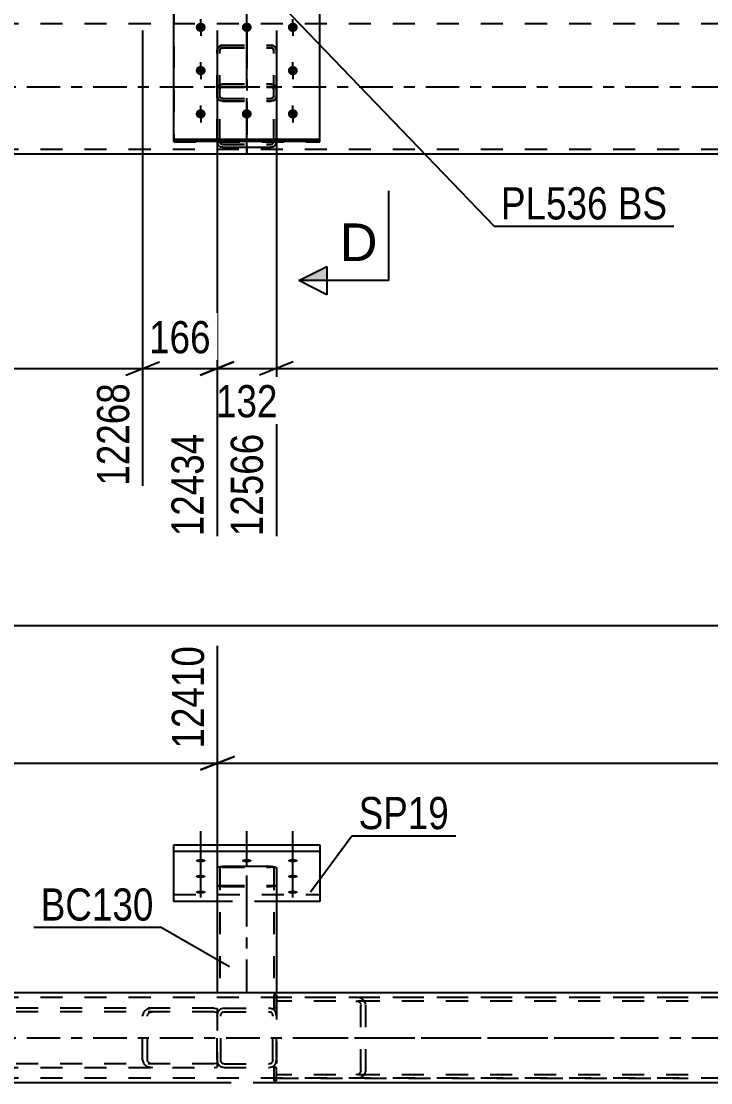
# Model space of a CAD drawing. Header units: millimetres. Extents: x -89 to 752, y -432 to 162.
# Drawn here: x 438.9 to 500.3, y -216.3 to -121.8 of the extents above; entities that cross this region are included whole.
import ezdxf

# ---------------------------------------------------------------- set-up
doc = ezdxf.new("R2010")
doc.units = ezdxf.units.MM
doc.linetypes.add('DXK_LINE_DOT2', pattern=[3.9198, 1.9599, -1.9599])
doc.linetypes.add('DXK_LINE_DOT3', pattern=[5.918699999999999, 2.979, -0.9799, 0.9799, -0.9799])
doc.styles.add('Arial', font='ARIAL.TTF', dxfattribs={"height": 0.2})
doc.styles.add('Arial Narrow', font='ARIALN.TTF', dxfattribs={"height": 0.2})

# ---------------------------------------------------------------- blocks, each defined once
blk = doc.blocks.new('Bolt-761544115-1661 - 1657')
at = {"linetype": 'Continuous'}
for points in [[(454.8993070524122, -122.7257847586119), (454.8078259084524, -122.7167495611192), (454.7203429294589, -122.6900388501273), (454.6406815414035, -122.6468200118788), (454.5723233292022, -122.5889819169922), (454.5182558747471, -122.5190523677518), (454.4808421852424, -122.4400876210188), (454.4617174184502, -122.3555388151402), (454.4617174184502, -122.2691011386433), (454.4808421852424, -122.1845523327647), (454.5182558747471, -122.1055875860317), (454.5723233292022, -122.0356580367913), (454.6406815414035, -121.9778199419046), (454.7203429294589, -121.9346011036561), (454.8078259084524, -121.9078903926643), (454.8993070524122, -121.8988551951716), (454.990788196372, -121.9078903926643), (455.0782711753656, -121.9346011036561), (455.1579325634209, -121.9778199419046), (455.2262907756223, -122.0356580367913), (455.2803582300774, -122.1055875860317), (455.3177719195821, -122.1845523327647), (455.3368966863742, -122.2691011386433), (455.3368966863742, -122.3555388151402), (455.3177719195821, -122.4400876210188), (455.2803582300774, -122.5190523677518), (455.2262907756223, -122.5889819169922), (455.1579325634209, -122.6468200118788), (455.0782711753656, -122.6900388501273), (454.990788196372, -122.7167495611192)], [(458.9993070524122, -122.7257847586119), (458.9078259084524, -122.7167495611192), (458.8203429294588, -122.6900388501273), (458.7406815414035, -122.6468200118788), (458.6723233292021, -122.5889819169922), (458.618255874747, -122.5190523677518), (458.5808421852423, -122.4400876210188), (458.5617174184501, -122.3555388151402), (458.5617174184501, -122.2691011386433), (458.5808421852423, -122.1845523327647), (458.618255874747, -122.1055875860317), (458.6723233292021, -122.0356580367913), (458.7406815414035, -121.9778199419046), (458.8203429294588, -121.9346011036561), (458.9078259084524, -121.9078903926643), (458.9993070524122, -121.8988551951716), (459.090788196372, -121.9078903926643), (459.1782711753655, -121.9346011036561), (459.2579325634209, -121.9778199419046), (459.3262907756222, -122.0356580367913), (459.3803582300773, -122.1055875860317), (459.417771919582, -122.1845523327647), (459.4368966863742, -122.2691011386433), (459.4368966863742, -122.3555388151402), (459.417771919582, -122.4400876210188), (459.3803582300773, -122.5190523677518), (459.3262907756222, -122.5889819169922), (459.2579325634209, -122.6468200118788), (459.1782711753655, -122.6900388501273), (459.090788196372, -122.7167495611192)], [(463.0993070524122, -122.7257847586119), (463.0078259084524, -122.7167495611192), (462.9203429294589, -122.6900388501273), (462.8406815414035, -122.6468200118788), (462.7723233292022, -122.5889819169922), (462.7182558747471, -122.5190523677518), (462.6808421852423, -122.4400876210188), (462.6617174184502, -122.3555388151402), (462.6617174184502, -122.2691011386433), (462.6808421852423, -122.1845523327647), (462.7182558747471, -122.1055875860317), (462.7723233292022, -122.0356580367913), (462.8406815414035, -121.9778199419046), (462.9203429294589, -121.9346011036561), (463.0078259084524, -121.9078903926643), (463.0993070524122, -121.8988551951716), (463.190788196372, -121.9078903926643), (463.2782711753655, -121.9346011036561), (463.3579325634209, -121.9778199419046), (463.4262907756222, -122.0356580367913), (463.4803582300773, -122.1055875860317), (463.5177719195821, -122.1845523327647), (463.5368966863742, -122.2691011386433), (463.5368966863742, -122.3555388151402), (463.5177719195821, -122.4400876210188), (463.4803582300773, -122.5190523677518), (463.4262907756222, -122.5889819169922), (463.3579325634209, -122.6468200118788), (463.2782711753655, -122.6900388501273), (463.190788196372, -122.7167495611192)], [(454.8993070524122, -126.5785247700891), (454.8078259084524, -126.5694895725965), (454.7203429294589, -126.5427788616046), (454.6406815414035, -126.4995600233561), (454.5723233292022, -126.4417219284694), (454.5182558747471, -126.3717923792291), (454.4808421852424, -126.2928276324961), (454.4617174184502, -126.2082788266175), (454.4617174184502, -126.1218411501205), (454.4808421852424, -126.037292344242), (454.5182558747471, -125.958327597509), (454.5723233292022, -125.8883980482686), (454.6406815414035, -125.8305599533819), (454.7203429294589, -125.7873411151334), (454.8078259084524, -125.7606304041416), (454.8993070524122, -125.7515952066489), (454.990788196372, -125.7606304041416), (455.0782711753656, -125.7873411151334), (455.1579325634209, -125.8305599533819), (455.2262907756223, -125.8883980482686), (455.2803582300774, -125.958327597509), (455.3177719195821, -126.037292344242), (455.3368966863742, -126.1218411501205), (455.3368966863742, -126.2082788266175), (455.3177719195821, -126.2928276324961), (455.2803582300774, -126.3717923792291), (455.2262907756223, -126.4417219284694), (455.1579325634209, -126.4995600233561), (455.0782711753656, -126.5427788616046), (454.990788196372, -126.5694895725965)], [(463.0993070524122, -126.5785247700891), (463.0078259084524, -126.5694895725965), (462.9203429294589, -126.5427788616046), (462.8406815414035, -126.4995600233561), (462.7723233292022, -126.4417219284694), (462.7182558747471, -126.3717923792291), (462.6808421852423, -126.2928276324961), (462.6617174184502, -126.2082788266175), (462.6617174184502, -126.1218411501205), (462.6808421852423, -126.037292344242), (462.7182558747471, -125.958327597509), (462.7723233292022, -125.8883980482686), (462.8406815414035, -125.8305599533819), (462.9203429294589, -125.7873411151334), (463.0078259084524, -125.7606304041416), (463.0993070524122, -125.7515952066489), (463.190788196372, -125.7606304041416), (463.2782711753655, -125.7873411151334), (463.3579325634209, -125.8305599533819), (463.4262907756222, -125.8883980482686), (463.4803582300773, -125.958327597509), (463.5177719195821, -126.037292344242), (463.5368966863742, -126.1218411501205), (463.5368966863742, -126.2082788266175), (463.5177719195821, -126.2928276324961), (463.4803582300773, -126.3717923792291), (463.4262907756222, -126.4417219284694), (463.3579325634209, -126.4995600233561), (463.2782711753655, -126.5427788616046), (463.190788196372, -126.5694895725965)], [(454.8993070524122, -130.4312647815666), (454.8078259084524, -130.4222295840739), (454.7203429294589, -130.3955188730821), (454.6406815414035, -130.3523000348335), (454.5723233292022, -130.2944619399469), (454.5182558747471, -130.2245323907065), (454.4808421852424, -130.1455676439735), (454.4617174184502, -130.061018838095), (454.4617174184502, -129.974581161598), (454.4808421852424, -129.8900323557194), (454.5182558747471, -129.8110676089864), (454.5723233292022, -129.741138059746), (454.6406815414035, -129.6832999648594), (454.7203429294589, -129.6400811266109), (454.8078259084524, -129.613370415619), (454.8993070524122, -129.6043352181264), (454.990788196372, -129.613370415619), (455.0782711753656, -129.6400811266109), (455.1579325634209, -129.6832999648594), (455.2262907756223, -129.741138059746), (455.2803582300774, -129.8110676089864), (455.3177719195821, -129.8900323557194), (455.3368966863742, -129.974581161598), (455.3368966863742, -130.061018838095), (455.3177719195821, -130.1455676439735), (455.2803582300774, -130.2245323907065), (455.2262907756223, -130.2944619399469), (455.1579325634209, -130.3523000348335), (455.0782711753656, -130.3955188730821), (454.990788196372, -130.4222295840739)], [(458.9993070524122, -130.4312647815666), (458.9078259084524, -130.4222295840739), (458.8203429294588, -130.3955188730821), (458.7406815414035, -130.3523000348335), (458.6723233292021, -130.2944619399469), (458.618255874747, -130.2245323907065), (458.5808421852423, -130.1455676439735), (458.5617174184501, -130.061018838095), (458.5617174184501, -129.974581161598), (458.5808421852423, -129.8900323557194), (458.618255874747, -129.8110676089864), (458.6723233292021, -129.741138059746), (458.7406815414035, -129.6832999648594), (458.8203429294588, -129.6400811266109), (458.9078259084524, -129.613370415619), (458.9993070524122, -129.6043352181264), (459.090788196372, -129.613370415619), (459.1782711753655, -129.6400811266109), (459.2579325634209, -129.6832999648594), (459.3262907756222, -129.741138059746), (459.3803582300773, -129.8110676089864), (459.417771919582, -129.8900323557194), (459.4368966863742, -129.974581161598), (459.4368966863742, -130.061018838095), (459.417771919582, -130.1455676439735), (459.3803582300773, -130.2245323907065), (459.3262907756222, -130.2944619399469), (459.2579325634209, -130.3523000348335), (459.1782711753655, -130.3955188730821), (459.090788196372, -130.4222295840739)], [(463.0993070524122, -130.4312647815666), (463.0078259084524, -130.4222295840739), (462.9203429294589, -130.3955188730821), (462.8406815414035, -130.3523000348335), (462.7723233292022, -130.2944619399469), (462.7182558747471, -130.2245323907065), (462.6808421852423, -130.1455676439735), (462.6617174184502, -130.061018838095), (462.6617174184502, -129.974581161598), (462.6808421852423, -129.8900323557194), (462.7182558747471, -129.8110676089864), (462.7723233292022, -129.741138059746), (462.8406815414035, -129.6832999648594), (462.9203429294589, -129.6400811266109), (463.0078259084524, -129.613370415619), (463.0993070524122, -129.6043352181264), (463.190788196372, -129.613370415619), (463.2782711753655, -129.6400811266109), (463.3579325634209, -129.6832999648594), (463.4262907756222, -129.741138059746), (463.4803582300773, -129.8110676089864), (463.5177719195821, -129.8900323557194), (463.5368966863742, -129.974581161598), (463.5368966863742, -130.061018838095), (463.5177719195821, -130.1455676439735), (463.4803582300773, -130.2245323907065), (463.4262907756222, -130.2944619399469), (463.3579325634209, -130.3523000348335), (463.2782711753655, -130.3955188730821), (463.190788196372, -130.4222295840739)]]:
    blk.add_hatch(color=1, dxfattribs=at).paths.add_polyline_path(points)
at = {"color": 1, "linetype": 'Continuous'}
for p, q in [((454.8993070524122, -122.7090631361699), (454.8993070524122, -121.5735568526995)), ((458.9993070524122, -122.7090631361699), (458.9993070524122, -121.5735568526995)), ((463.0993070524122, -122.7090631361699), (463.0993070524122, -121.5735568526995)), ((454.8993070524122, -126.5618031476472), (454.8993070524122, -125.4262968641768)), ((463.0993070524122, -126.5618031476472), (463.0993070524122, -125.4262968641768)), ((454.8993070524122, -130.4145431591246), (454.8993070524122, -129.2790368756542)), ((458.9993070524122, -130.4145431591246), (458.9993070524122, -129.2790368756542)), ((463.0993070524122, -130.4145431591246), (463.0993070524122, -129.2790368756542))]:
    blk.add_line(p, q, dxfattribs=at)
blk = doc.blocks.new('Bolt-761544115-1818 - 1657')
at = {"color": 1, "linetype": 'DXK_LINE_DOT2'}
for p, q in [((454.8993070514279, -121.9385031104341), (454.8993070514279, -123.074009819304)), ((458.9993070514279, -121.9385031104341), (458.9993070514279, -123.074009819304)), ((463.0993070514279, -121.9385031104341), (463.0993070514279, -123.074009819304)), ((454.8993070514279, -125.791242930707), (454.8993070514279, -126.9267496395768)), ((463.0993070514279, -125.791242930707), (463.0993070514279, -126.9267496395768)), ((454.8993070514279, -129.6439827509798), (454.8993070514279, -130.7794894598496)), ((458.9993070514279, -129.6439827509798), (458.9993070514279, -130.7794894598496)), ((463.0993070514279, -129.6439827509798), (463.0993070514279, -130.7794894598496))]:
    blk.add_line(p, q, dxfattribs=at)
blk = doc.blocks.new('Part-761544115-1853 - 1657')
at = {"color": 7, "linetype": 'DXK_LINE_DOT2'}
for p, q in [((587.6399387377973, -121.9999450683594), (-39.99999998011161, -121.9999450683594)), ((587.6399387377973, -133.1999450683594), (-39.99999998011161, -133.1999450683594))]:
    blk.add_line(p, q, dxfattribs=at)
at = {"color": 7, "linetype": 'DXK_LINE_DOT3'}
blk.add_line((-39.99999998011161, -127.5999450683594), (587.6399387377973, -127.5999450683594), dxfattribs=at)
at = {"color": 2, "linetype": 'Continuous'}
blk.add_line((587.6399387377973, -133.5999450683594), (-35.19983212905747, -133.5999450683594), dxfattribs=at)
blk = doc.blocks.new('Part-761544115-1856 - 1657')
at = {"color": 2, "linetype": 'Continuous'}
for p, q in [((452.4993070529815, -120.0570575337428), (465.4993070529815, -120.0570575337428)), ((452.4993070529815, -132.4919552257196), (452.4993070529815, -120.0570575337428)), ((465.4993070529815, -132.4919552257196), (465.4993070529815, -120.0570575337428)), ((452.4993070529815, -132.2730624481831), (465.4993070529815, -132.2730624481831)), ((465.4993070529815, -132.4919552257196), (452.4993070529815, -132.4919552257196))]:
    blk.add_line(p, q, dxfattribs=at)
at = {"color": 7, "linetype": 'DXK_LINE_DOT2'}
blk.add_line((452.4993070529815, -120.2759503112793), (465.4993070529815, -120.2759503112793), dxfattribs=at)
blk = doc.blocks.new('Part-761544115-1903 - 1657')
at = {"color": 7, "linetype": 'DXK_LINE_DOT2'}
for p, q in [((465.4993070514279, -120.0799840845405), (452.4993070514279, -120.0799840845405)), ((452.4993070514279, -120.0799840845405), (452.4993070514279, -132.5148812522645)), ((465.4993070514279, -120.2988769440823), (452.4993070514279, -120.2988769440823)), ((465.4993070514279, -132.5148812522645), (465.4993070514279, -120.0799840845405)), ((465.4993070514279, -132.2959883927226), (452.4993070514279, -132.2959883927226)), ((452.4993070514279, -132.5148812522645), (465.4993070514279, -132.5148812522645))]:
    blk.add_line(p, q, dxfattribs=at)
blk = doc.blocks.new('Part-761544115-1907 - 1657')
at = {"color": 7, "linetype": 'DXK_LINE_DOT3'}
blk.add_line((458.9993070514279, -122.9866781677782), (458.9993070514279, -133.6027262699385), dxfattribs=at)
at = {"color": 7, "linetype": 'DXK_LINE_DOT2'}
for p, q in [((456.3593070514279, -124.3771429977327), (456.3958448758227, -124.2045326915749)), ((456.3593070514279, -132.4811492832428), (456.3593070514279, -124.3771429977327)), ((456.3958448758227, -124.2045326915749), (456.4998957964586, -124.0582007398132)), ((456.4998957964586, -124.0582007398132), (456.6556190038926, -123.960424855601)), ((456.617575963625, -124.2908378446537), (456.5993070514279, -124.3771429977327)), ((456.5993070514279, -132.4811492832428), (456.5993070514279, -124.3771429977327)), ((456.6696014239429, -124.2176718687729), (456.617575963625, -124.2908378446537)), ((456.6556190038926, -123.960424855601), (456.8393070514279, -123.9260905309689)), ((456.7474630276603, -124.1687839266668), (456.6696014239429, -124.2176718687729)), ((456.8393070514279, -124.1516167643509), (456.7474630276603, -124.1687839266668)), ((456.8393070514279, -123.9260905309689), (461.1593070514279, -123.9260905309689)), ((456.8393070514279, -124.1516167643509), (461.1593070514279, -124.1516167643509)), ((461.1593070514279, -123.9260905309689), (461.3429950989632, -123.960424855601)), ((461.2511510751955, -124.1687839266668), (461.1593070514279, -124.1516167643509)), ((461.3290126789129, -124.2176718687729), (461.2511510751955, -124.1687839266668)), ((461.3810381392308, -124.2908378446537), (461.3290126789129, -124.2176718687729)), ((461.3429950989632, -123.960424855601), (461.4987183063972, -124.0582007398132)), ((461.3993070514279, -124.3771429977327), (461.3810381392308, -124.2908378446537)), ((461.3993070514279, -132.4811492832428), (461.3993070514279, -124.3771429977327)), ((461.4987183063972, -124.0582007398132), (461.6027692270331, -124.2045326915749)), ((461.6027692270331, -124.2045326915749), (461.6393070514279, -124.3771429977327)), ((461.6393070514279, -132.4811492832428), (461.6393070514279, -124.3771429977327)), ((456.8393070514279, -127.3730960748585), (456.6556190038926, -127.4119788146764)), ((456.8393070514279, -127.3730960748585), (461.1593070514279, -127.3730960748585)), ((461.3429950989632, -127.4119788146764), (461.1593070514279, -127.3730960748585)), ((456.3958448758227, -127.6884246622482), (456.3593070514279, -127.8839013956969)), ((456.3958448758227, -128.6092255047649), (456.3593070514279, -128.436615198607)), ((456.5993070514279, -127.8839013956969), (456.617575963625, -127.7861630289725)), ((456.5993070514279, -128.436615198607), (456.617575963625, -128.5229203516859)), ((456.617575963625, -127.7861630289725), (456.6696014239429, -127.7033044425814)), ((456.617575963625, -128.5229203516859), (456.6696014239429, -128.5960863275668)), ((456.6696014239429, -127.7033044425814), (456.7474630276603, -127.6479401051867)), ((456.7474630276603, -127.6479401051867), (456.8393070514279, -127.6284987352777)), ((456.8393070514279, -127.6284987352777), (461.1593070514279, -127.6284987352777)), ((461.1593070514279, -127.6284987352777), (461.2511510751955, -127.6479401051867)), ((461.2511510751955, -127.6479401051867), (461.3290126789129, -127.7033044425814)), ((461.3290126789129, -127.7033044425814), (461.3810381392308, -127.7861630289725)), ((461.3290126789129, -128.5960863275668), (461.3810381392308, -128.5229203516859)), ((461.3810381392308, -127.7861630289725), (461.3993070514279, -127.8839013956969)), ((461.3810381392308, -128.5229203516859), (461.3993070514279, -128.436615198607)), ((461.6393070514279, -127.8839013956969), (461.6027692270331, -127.6884246622482)), ((461.6393070514279, -128.436615198607), (461.6027692270331, -128.6092255047649)), ((456.4998957964586, -128.7555574565266), (456.3958448758227, -128.6092255047649)), ((456.6556190038926, -128.8533333407387), (456.4998957964586, -128.7555574565266)), ((456.8393070514279, -128.8876676653708), (456.6556190038926, -128.8533333407387)), ((456.6696014239429, -128.5960863275668), (456.7474630276603, -128.6449742696728)), ((456.7474630276603, -128.6449742696728), (456.8393070514279, -128.6621414319889)), ((456.8393070514279, -128.6621414319889), (461.1593070514279, -128.6621414319889)), ((456.8393070514279, -128.8876676653708), (461.1593070514279, -128.8876676653708)), ((461.1593070514279, -128.6621414319889), (461.2511510751955, -128.6449742696728)), ((461.3429950989632, -128.8533333407387), (461.1593070514279, -128.8876676653708)), ((461.2511510751955, -128.6449742696728), (461.3290126789129, -128.5960863275668)), ((461.4987183063972, -128.7555574565266), (461.3429950989632, -128.8533333407387)), ((461.6027692270331, -128.6092255047649), (461.4987183063972, -128.7555574565266)), ((456.3593070514279, -132.4811492832428), (456.3958448758227, -132.6766260166916)), ((456.617575963625, -132.5788876499672), (456.5993070514279, -132.4811492832428)), ((456.6696014239429, -132.6617462363583), (456.617575963625, -132.5788876499672)), ((456.6556190038926, -132.9530718642633), (456.8393070514279, -132.9919546040813)), ((456.7474630276603, -132.717110573753), (456.6696014239429, -132.6617462363583)), ((456.8393070514279, -132.7365519436621), (456.7474630276603, -132.717110573753)), ((456.8393070514279, -132.7365519436621), (461.1593070514279, -132.7365519436621)), ((456.8393070514279, -132.9919546040813), (461.1593070514279, -132.9919546040813)), ((461.2511510751955, -132.717110573753), (461.1593070514279, -132.7365519436621)), ((461.1593070514279, -132.9919546040813), (461.3429950989632, -132.9530718642633)), ((461.3290126789129, -132.6617462363583), (461.2511510751955, -132.717110573753)), ((461.3810381392308, -132.5788876499672), (461.3290126789129, -132.6617462363583)), ((461.3993070514279, -132.4811492832428), (461.3810381392308, -132.5788876499672)), ((461.6027692270331, -132.6766260166916), (461.6393070514279, -132.4811492832428))]:
    blk.add_line(p, q, dxfattribs=at)
for centre, radius, start, end in [((456.8600773711415, -127.8643836791529), 0.4964608598268841, 114.3199573776481, 159.2416837210698), ((461.1385367317143, -127.8643836791529), 0.4964608598268375, 20.75831627893251, 65.68004262235787), ((456.8600773711415, -132.5006669997869), 0.4964608598268856, 200.7583162789286, 245.6800426223512), ((461.1385367317143, -132.5006669997869), 0.4964608598268477, 294.3199573776428, 339.241683721069)]:
    blk.add_arc(centre, radius, start, end, dxfattribs=at)
blk = doc.blocks.new('Part-761544115-1994 - 1657')
at = {"color": 7, "linetype": 'DXK_LINE_DOT3'}
blk.add_line((458.9993070529815, -133.5797567178235), (458.9993070529815, -122.963753119422), dxfattribs=at)
at = {"color": 7, "linetype": 'DXK_LINE_DOT2'}
for p, q in [((456.3958448773762, -124.1816062526), (456.3593070529815, -124.3542165673242)), ((456.3593070529815, -132.4581808984998), (456.3593070529815, -124.3542165673242)), ((456.4998957980122, -124.0352742935762), (456.3958448773762, -124.1816062526)), ((456.6556190054462, -123.9374984045116), (456.4998957980122, -124.0352742935762)), ((456.5993070529815, -124.3542165673242), (456.6175759651786, -124.2679114099621)), ((456.5993070529815, -132.4581808984998), (456.5993070529815, -124.3542165673242)), ((456.6175759651786, -124.2679114099621), (456.6696014254965, -124.1947454304501)), ((456.8393070529814, -123.9031640781758), (456.6556190054462, -123.9374984045116)), ((456.6696014254965, -124.1947454304501), (456.7474630292139, -124.145857485918)), ((456.7474630292139, -124.145857485918), (456.8393070529814, -124.1286903227499)), ((456.8393070529814, -123.9031640781758), (461.1593070529815, -123.9031640781758)), ((456.8393070529814, -124.1286903227499), (461.1593070529815, -124.1286903227499)), ((461.3429951005167, -123.9374984045116), (461.1593070529815, -123.9031640781758)), ((461.1593070529815, -124.1286903227499), (461.2511510767491, -124.145857485918)), ((461.2511510767491, -124.145857485918), (461.3290126804664, -124.1947454304501)), ((461.3290126804664, -124.1947454304501), (461.3810381407844, -124.2679114099621)), ((461.4987183079508, -124.0352742935762), (461.3429951005167, -123.9374984045116)), ((461.3810381407844, -124.2679114099621), (461.3993070529814, -124.3542165673242)), ((461.3993070529814, -132.4581808984998), (461.3993070529814, -124.3542165673242)), ((461.6027692285867, -124.1816062526), (461.4987183079508, -124.0352742935762)), ((461.6393070529815, -124.3542165673242), (461.6027692285867, -124.1816062526)), ((461.6393070529815, -132.4581808984998), (461.6393070529815, -124.3542165673242)), ((456.6556190054462, -127.3890106815207), (456.8393070529814, -127.3501279436327)), ((456.8393070529814, -127.3501279436327), (461.1593070529815, -127.3501279436327)), ((461.1593070529815, -127.3501279436327), (461.3429951005167, -127.3890106815207)), ((456.3593070529815, -127.8609332391193), (456.3958448773762, -127.6654565153722)), ((456.3593070529815, -128.4136889696601), (456.3958448773762, -128.5862992843843)), ((456.6175759651786, -127.7631948772459), (456.5993070529815, -127.8609332391193)), ((456.6175759651786, -128.4999941270222), (456.5993070529815, -128.4136889696601)), ((456.6696014254965, -127.680336294967), (456.6175759651786, -127.7631948772459)), ((456.6696014254965, -128.5731601065341), (456.6175759651786, -128.4999941270222)), ((456.7474630292139, -127.6249719603201), (456.6696014254965, -127.680336294967)), ((456.8393070529814, -127.605530591376), (456.7474630292139, -127.6249719603201)), ((456.8393070529814, -127.605530591376), (461.1593070529815, -127.605530591376)), ((461.2511510767491, -127.6249719603201), (461.1593070529815, -127.605530591376)), ((461.3290126804664, -127.680336294967), (461.2511510767491, -127.6249719603201)), ((461.3810381407844, -127.7631948772459), (461.3290126804664, -127.680336294967)), ((461.3810381407844, -128.4999941270222), (461.3290126804664, -128.5731601065341)), ((461.3993070529814, -127.8609332391193), (461.3810381407844, -127.7631948772459)), ((461.3993070529814, -128.4136889696601), (461.3810381407844, -128.4999941270222)), ((461.6027692285867, -127.6654565153722), (461.6393070529815, -127.8609332391193)), ((461.6027692285867, -128.5862992843843), (461.6393070529815, -128.4136889696601)), ((456.3958448773762, -128.5862992843843), (456.4998957980122, -128.732631243408)), ((456.4998957980122, -128.732631243408), (456.6556190054462, -128.8304071324726)), ((456.6556190054462, -128.8304071324726), (456.8393070529814, -128.8647414588086)), ((456.7474630292139, -128.6220480510664), (456.6696014254965, -128.5731601065341)), ((456.8393070529814, -128.6392152142343), (456.7474630292139, -128.6220480510664)), ((456.8393070529814, -128.6392152142343), (461.1593070529815, -128.6392152142343)), ((456.8393070529814, -128.8647414588086), (461.1593070529815, -128.8647414588086)), ((461.2511510767491, -128.6220480510664), (461.1593070529815, -128.6392152142343)), ((461.1593070529815, -128.8647414588086), (461.3429951005167, -128.8304071324726)), ((461.3290126804664, -128.5731601065341), (461.2511510767491, -128.6220480510664)), ((461.3429951005167, -128.8304071324726), (461.4987183079508, -128.732631243408)), ((461.4987183079508, -128.732631243408), (461.6027692285867, -128.5862992843843)), ((456.3656200319047, -132.4919552257196), (456.3593070529815, -132.4581808984998)), ((456.5993070529815, -132.4581808984998), (456.6175759651786, -132.5559192603733)), ((456.6175759651786, -132.5559192603733), (456.6696014254965, -132.6387778426522)), ((456.6696014254965, -132.6387778426522), (456.7474630292139, -132.6941421772991)), ((456.7474630292139, -132.6941421772991), (456.8393070529814, -132.7135835462432)), ((456.8393070529814, -132.7135835462432), (461.1593070529815, -132.7135835462432)), ((461.1593070529815, -132.7135835462432), (461.2511510767491, -132.6941421772991)), ((461.2511510767491, -132.6941421772991), (461.3290126804664, -132.6387778426522)), ((461.3290126804664, -132.6387778426522), (461.3810381407844, -132.5559192603733)), ((461.3810381407844, -132.5559192603733), (461.3993070529814, -132.4581808984998)), ((461.6393070529815, -132.4581808984998), (461.6329940740582, -132.4919552257196))]:
    blk.add_line(p, q, dxfattribs=at)
at = {"color": 2, "linetype": 'Continuous'}
for p, q in [((456.3958448773762, -132.653657622247), (456.3656200319047, -132.4919552257196)), ((456.8393070529814, -132.9689861939865), (456.6556190054462, -132.9301034560984)), ((456.8393070529814, -132.9689861939865), (461.1593070529815, -132.9689861939865)), ((461.3429951005167, -132.9301034560984), (461.1593070529815, -132.9689861939865)), ((461.6329940740582, -132.4919552257196), (461.6027692285867, -132.653657622247))]:
    blk.add_line(p, q, dxfattribs=at)
at = {"color": 7, "linetype": 'DXK_LINE_DOT2'}
for centre, radius, start, end in [((456.8600773550703, -127.8414155381684), 0.4964608454343064, 114.3199558961925, 159.2416823643604), ((461.1385367508926, -127.8414155381684), 0.496460845434339, 20.75831763563957, 65.68004410380752)]:
    blk.add_arc(centre, radius, start, end, dxfattribs=at)
at = {"color": 2, "linetype": 'Continuous'}
for centre, radius, start, end in [((456.8600773550704, -132.4776985994507), 0.4964608454344013, 200.7583176356434, 245.6800441038036), ((461.1385367508926, -132.4776985994507), 0.4964608454343797, 294.3199558961964, 339.2416823643566)]:
    blk.add_arc(centre, radius, start, end, dxfattribs=at)
blk = doc.blocks.new('Part-761544115-2019 - 1657')
at = {"color": 7, "linetype": 'DXK_LINE_DOT3'}
blk.add_line((459.000000055898, -131.5999450683671), (459.000000055898, 3.999999999992287), dxfattribs=at)
blk = doc.blocks.new('Bolt-761544115-5398 - 5387')
at = {"linetype": 'Continuous'}
for points in [[(454.8993070523868, -196.362944266193), (454.9907881963471, -196.3662328071827), (455.0782711753423, -196.3759547051614), (455.1579325634003, -196.3916850665366), (455.2262907756053, -196.4127363990335), (455.2803582300646, -196.4381886584066), (455.3177719195742, -196.4669294587876), (455.3368966863716, -196.4977026892863), (455.3368966863769, -196.5291634120637), (455.3177719195899, -196.5599366425689), (455.2803582300901, -196.5886774429626), (455.2262907756393, -196.6141297023539), (455.1579325634415, -196.6351810348739), (455.0782711753888, -196.650911396276), (454.9907881963969, -196.6606332942843), (454.8993070524376, -196.663921835305), (454.8078259084772, -196.6606332943152), (454.7203429294821, -196.6509113963365), (454.6406815414241, -196.6351810349613), (454.5723233292192, -196.6141297024644), (454.5182558747597, -196.5886774430913), (454.4808421852502, -196.5599366427103), (454.4617174184528, -196.5291634122116), (454.4617174184475, -196.4977026894342), (454.4808421852345, -196.4669294589291), (454.5182558747343, -196.4381886585354), (454.5723233291852, -196.4127363991441), (454.6406815413829, -196.391685066624), (454.7203429294357, -196.3759547052219), (454.8078259084276, -196.3662328072136)], [(458.9993070523868, -196.362944266193), (459.0907881963471, -196.3662328071827), (459.1782711753423, -196.3759547051614), (459.2579325634003, -196.3916850665366), (459.3262907756052, -196.4127363990335), (459.3803582300646, -196.4381886584066), (459.4177719195742, -196.4669294587876), (459.4368966863715, -196.4977026892863), (459.4368966863769, -196.5291634120637), (459.4177719195899, -196.5599366425689), (459.3803582300901, -196.5886774429626), (459.3262907756392, -196.6141297023539), (459.2579325634414, -196.6351810348739), (459.1782711753888, -196.650911396276), (459.0907881963969, -196.6606332942843), (458.9993070524376, -196.663921835305), (458.9078259084772, -196.6606332943152), (458.820342929482, -196.6509113963365), (458.7406815414241, -196.6351810349613), (458.6723233292191, -196.6141297024644), (458.6182558747597, -196.5886774430913), (458.5808421852502, -196.5599366427103), (458.5617174184528, -196.5291634122116), (458.5617174184475, -196.4977026894342), (458.5808421852345, -196.4669294589291), (458.6182558747343, -196.4381886585354), (458.6723233291851, -196.4127363991441), (458.7406815413829, -196.391685066624), (458.8203429294356, -196.3759547052219), (458.9078259084275, -196.3662328072136)], [(463.0993070523868, -196.362944266193), (463.1907881963471, -196.3662328071827), (463.2782711753423, -196.3759547051614), (463.3579325634003, -196.3916850665366), (463.4262907756053, -196.4127363990335), (463.4803582300646, -196.4381886584066), (463.5177719195742, -196.4669294587876), (463.5368966863716, -196.4977026892863), (463.5368966863769, -196.5291634120637), (463.5177719195899, -196.5599366425689), (463.4803582300901, -196.5886774429626), (463.4262907756392, -196.6141297023539), (463.3579325634415, -196.6351810348739), (463.2782711753888, -196.650911396276), (463.1907881963969, -196.6606332942843), (463.0993070524376, -196.663921835305), (463.0078259084772, -196.6606332943152), (462.920342929482, -196.6509113963365), (462.8406815414241, -196.6351810349613), (462.7723233292191, -196.6141297024644), (462.7182558747597, -196.5886774430913), (462.6808421852502, -196.5599366427103), (462.6617174184528, -196.5291634122116), (462.6617174184475, -196.4977026894342), (462.6808421852345, -196.4669294589291), (462.7182558747343, -196.4381886585354), (462.7723233291852, -196.4127363991441), (462.8406815413829, -196.391685066624), (462.9203429294357, -196.3759547052219), (463.0078259084275, -196.3662328072136)], [(454.8993070523868, -197.7652261222717), (454.9907881963471, -197.7685146632615), (455.0782711753423, -197.7782365612402), (455.1579325634003, -197.7939669226154), (455.2262907756053, -197.8150182551123), (455.2803582300646, -197.8404705144853), (455.3177719195742, -197.8692113148664), (455.3368966863716, -197.8999845453651), (455.3368966863769, -197.9314452681424), (455.3177719195899, -197.9622184986476), (455.2803582300901, -197.9909592990413), (455.2262907756393, -198.0164115584326), (455.1579325634415, -198.0374628909527), (455.0782711753888, -198.0531932523548), (454.9907881963969, -198.0629151503631), (454.8993070524376, -198.0662036913837), (454.8078259084772, -198.062915150394), (454.7203429294821, -198.0531932524153), (454.6406815414241, -198.0374628910401), (454.5723233292192, -198.0164115585432), (454.5182558747597, -197.9909592991701), (454.4808421852502, -197.9622184987891), (454.4617174184528, -197.9314452682903), (454.4617174184475, -197.899984545513), (454.4808421852345, -197.8692113150078), (454.5182558747343, -197.8404705146141), (454.5723233291852, -197.8150182552228), (454.6406815413829, -197.7939669227028), (454.7203429294357, -197.7782365613007), (454.8078259084276, -197.7685146632924)], [(463.0993070523868, -197.7652261222717), (463.1907881963471, -197.7685146632615), (463.2782711753423, -197.7782365612402), (463.3579325634003, -197.7939669226154), (463.4262907756053, -197.8150182551123), (463.4803582300646, -197.8404705144853), (463.5177719195742, -197.8692113148664), (463.5368966863716, -197.8999845453651), (463.5368966863769, -197.9314452681424), (463.5177719195899, -197.9622184986476), (463.4803582300901, -197.9909592990413), (463.4262907756392, -198.0164115584326), (463.3579325634415, -198.0374628909527), (463.2782711753888, -198.0531932523548), (463.1907881963969, -198.0629151503631), (463.0993070524376, -198.0662036913837), (463.0078259084772, -198.062915150394), (462.920342929482, -198.0531932524153), (462.8406815414241, -198.0374628910401), (462.7723233292191, -198.0164115585432), (462.7182558747597, -197.9909592991701), (462.6808421852502, -197.9622184987891), (462.6617174184528, -197.9314452682903), (462.6617174184475, -197.899984545513), (462.6808421852345, -197.8692113150078), (462.7182558747343, -197.8404705146141), (462.7723233291852, -197.8150182552228), (462.8406815413829, -197.7939669227028), (462.9203429294357, -197.7782365613007), (463.0078259084275, -197.7685146632924)], [(454.8993070523868, -199.1675079783499), (454.9907881963471, -199.1707965193397), (455.0782711753423, -199.1805184173184), (455.1579325634003, -199.1962487786936), (455.2262907756053, -199.2173001111905), (455.2803582300646, -199.2427523705635), (455.3177719195742, -199.2714931709446), (455.3368966863716, -199.3022664014433), (455.3368966863769, -199.3337271242206), (455.3177719195899, -199.3645003547258), (455.2803582300901, -199.3932411551195), (455.2262907756393, -199.4186934145108), (455.1579325634415, -199.4397447470309), (455.0782711753888, -199.4554751084329), (454.9907881963969, -199.4651970064413), (454.8993070524376, -199.4684855474619), (454.8078259084772, -199.4651970064722), (454.7203429294821, -199.4554751084935), (454.6406815414241, -199.4397447471183), (454.5723233292192, -199.4186934146213), (454.5182558747597, -199.3932411552483), (454.4808421852502, -199.3645003548673), (454.4617174184528, -199.3337271243685), (454.4617174184475, -199.3022664015912), (454.4808421852345, -199.271493171086), (454.5182558747343, -199.2427523706923), (454.5723233291852, -199.217300111301), (454.6406815413829, -199.196248778781), (454.7203429294357, -199.1805184173789), (454.8078259084276, -199.1707965193706)], [(463.0993070523868, -199.1675079783499), (463.1907881963471, -199.1707965193397), (463.2782711753423, -199.1805184173184), (463.3579325634003, -199.1962487786936), (463.4262907756053, -199.2173001111905), (463.4803582300646, -199.2427523705635), (463.5177719195742, -199.2714931709446), (463.5368966863716, -199.3022664014433), (463.5368966863769, -199.3337271242206), (463.5177719195899, -199.3645003547258), (463.4803582300901, -199.3932411551195), (463.4262907756392, -199.4186934145108), (463.3579325634415, -199.4397447470309), (463.2782711753888, -199.4554751084329), (463.1907881963969, -199.4651970064413), (463.0993070524376, -199.4684855474619), (463.0078259084772, -199.4651970064722), (462.920342929482, -199.4554751084935), (462.8406815414241, -199.4397447471183), (462.7723233292191, -199.4186934146213), (462.7182558747597, -199.3932411552483), (462.6808421852502, -199.3645003548673), (462.6617174184528, -199.3337271243685), (462.6617174184475, -199.3022664015912), (462.6808421852345, -199.271493171086), (462.7182558747343, -199.2427523706923), (462.7723233291852, -199.217300111301), (462.8406815413829, -199.196248778781), (462.9203429294357, -199.1805184173789), (463.0078259084275, -199.1707965193706)]]:
    blk.add_hatch(color=1, dxfattribs=at).paths.add_polyline_path(points)
at = {"color": 1, "linetype": 'Continuous'}
for p, q in [((454.8993070524122, -197.00207324733), (454.8993070524122, -193.8822935307155)), ((458.9993070524122, -197.00207324733), (458.9993070524122, -193.8822935307155)), ((463.0993070524122, -197.00207324733), (463.0993070524122, -193.8822935307155)), ((454.8993070524122, -198.4043551034087), (454.8993070524122, -195.2845753867942)), ((463.0993070524122, -198.4043551034087), (463.0993070524122, -195.2845753867942)), ((454.8993070524122, -199.8066369594869), (454.8993070524122, -196.6868572428724)), ((463.0993070524122, -199.8066369594869), (463.0993070524122, -196.6868572428724))]:
    blk.add_line(p, q, dxfattribs=at)
at = {"color": 1, "linetype": 'DXK_LINE_DOT2'}
blk.add_line((458.9993070524122, -199.8066369594869), (458.9993070524122, -196.6868572428724), dxfattribs=at)
blk = doc.blocks.new('Part-761544115-5424 - 5387')
at = {"color": 7, "linetype": 'DXK_LINE_DOT2'}
for p, q in [((587.6399387377973, -208.6891085692978), (-39.99999998011161, -208.6891085692978)), ((587.6399387377973, -208.2891085692978), (-23.51137975653241, -208.2891085692978)), ((461.5109178839587, -208.2891085692978), (456.4876962219911, -208.2891085692978)), ((587.6399387377973, -215.8891085692978), (-39.99999998011161, -215.8891085692978)), ((461.5253393524046, -216.2891085692978), (456.4732747504511, -216.2891085692978))]:
    blk.add_line(p, q, dxfattribs=at)
at = {"color": 2, "linetype": 'Continuous'}
for p, q in [((456.4876962219911, -208.2891085692978), (221.5101978661288, -208.2891085692978)), ((587.6399387377973, -208.2891085692978), (461.5109178839587, -208.2891085692978)), ((456.4732747504511, -216.2891085692978), (221.5248231130068, -216.2891085692978)), ((587.6399387377973, -216.2891085692978), (461.5253393524046, -216.2891085692978))]:
    blk.add_line(p, q, dxfattribs=at)
at = {"color": 7, "linetype": 'DXK_LINE_DOT3'}
blk.add_line((-39.99999998011161, -212.2891085692978), (587.6399387377973, -212.2891085692978), dxfattribs=at)
blk = doc.blocks.new('Part-761544115-5425 - 5387')
at = {"color": 7, "linetype": 'DXK_LINE_DOT2'}
for p, q in [((461.6392091010348, -214.9291085250017), (461.3987395292393, -214.9291085250017)), ((461.3987395292393, -214.9291085250017), (461.3987395292393, -216.1291085250018)), ((461.3992091054004, -214.9291085250017), (461.3992091054004, -216.1291085250018)), ((461.6387395248737, -216.1291085250018), (461.6387395248737, -214.9291085250017)), ((461.6392091010348, -216.1291085250018), (461.6392091010348, -214.9291085250017)), ((461.6392091010348, -216.1291085250018), (461.3987395292393, -216.1291085250018))]:
    blk.add_line(p, q, dxfattribs=at)
blk = doc.blocks.new('Part-761544115-5426 - 5387')
at = {"color": 7, "linetype": 'DXK_LINE_DOT2'}
for p, q in [((461.6392091010348, -208.4491085250017), (461.3987395292393, -208.4491085250017)), ((461.3987395292393, -208.4491085250017), (461.3987395292393, -209.6491085250017)), ((461.3992091054004, -208.4491085250017), (461.3992091054004, -209.6491085250017)), ((461.6387395248737, -208.4491085250017), (461.6387395248737, -209.6491085250017)), ((461.6392091010348, -209.6491085250017), (461.6392091010348, -208.4491085250017)), ((461.3987395292393, -209.6491085250017), (461.6392091010348, -209.6491085250017))]:
    blk.add_line(p, q, dxfattribs=at)
blk = doc.blocks.new('Part-761544115-5441 - 5387')
at = {"color": 2, "linetype": 'Continuous'}
for p, q in [((452.4993070529815, -200.1388446777238), (452.4993070529815, -195.0911818151926)), ((452.4993070529815, -195.0911818151926), (465.4993070529815, -195.0911818151926)), ((465.4993070529815, -195.0911818151926), (465.4993070529815, -200.1388446777238)), ((465.4993070529815, -195.6925851340597), (452.4993070529815, -195.6925851340597)), ((456.3593070529815, -200.1388446777238), (452.4993070529815, -200.1388446777238)), ((465.4993070529815, -200.1388446777238), (461.6393070529815, -200.1388446777238))]:
    blk.add_line(p, q, dxfattribs=at)
at = {"color": 7, "linetype": 'DXK_LINE_DOT2'}
for p, q in [((452.4993070529815, -199.5374413588567), (465.4993070529815, -199.5374413588567)), ((456.3958448773762, -200.1388446777238), (456.3593070529815, -200.1388446777238)), ((461.6393070529815, -200.1388446777238), (456.3958448773762, -200.1388446777238))]:
    blk.add_line(p, q, dxfattribs=at)
blk = doc.blocks.new('Part-761544115-5521 - 5387')
at = {"color": 2, "linetype": 'Continuous'}
for p, q in [((456.3593070529815, -197.176951781644), (456.3958448773762, -197.1141268020734)), ((456.3593070529815, -197.176951781644), (456.3593070529815, -208.2891085942613)), ((456.3958448773762, -197.1141268020734), (456.4998957980122, -197.0608663561334)), ((456.4998957980122, -197.0608663561334), (456.6556190054462, -197.0252788639097)), ((456.6556190054462, -197.0252788639097), (456.8393070529814, -197.0127821984927)), ((456.8393070529814, -197.0127821984927), (461.1593070529815, -197.0127821984927)), ((461.1593070529815, -197.0127821984927), (461.3429951005167, -197.0252788639097)), ((461.3429951005167, -197.0252788639097), (461.4987183079508, -197.0608663561334)), ((461.4987183079508, -197.0608663561334), (461.6027692285867, -197.1141268020734)), ((461.6027692285867, -197.1141268020734), (461.6393070529815, -197.176951781644)), ((461.6393070529815, -197.176951781644), (461.6393070529815, -208.2891085942613)), ((461.4987183079508, -208.289108594263), (456.4876962950938, -208.289108594263)), ((461.5109178108692, -208.289108594263), (461.4987183079508, -208.289108594263))]:
    blk.add_line(p, q, dxfattribs=at)
at = {"color": 7, "linetype": 'DXK_LINE_DOT2'}
for p, q in [((456.6175759651786, -197.145539291859), (456.5993070529815, -197.176951781644)), ((456.5993070529815, -197.176951781644), (456.5993070529815, -208.2891085942613)), ((456.6696014254965, -197.1189090688887), (456.6175759651786, -197.145539291859)), ((456.7474630292139, -197.1011153227766), (456.6696014254965, -197.1189090688887)), ((456.8393070529814, -197.0948669900681), (456.7474630292139, -197.1011153227766)), ((456.8393070529814, -197.0948669900681), (461.1593070529815, -197.0948669900681)), ((461.2511510767491, -197.1011153227766), (461.1593070529815, -197.0948669900681)), ((461.3290126804664, -197.1189090688887), (461.2511510767491, -197.1011153227766)), ((461.3810381407844, -197.145539291859), (461.3290126804664, -197.1189090688887)), ((461.3993070529814, -197.176951781644), (461.3810381407844, -197.145539291859)), ((461.3993070529814, -197.176951781644), (461.3993070529814, -208.2891085942613)), ((456.3958448773762, -198.7173030095733), (456.3593070529815, -198.6544780300027)), ((456.4998957980122, -198.7705634555139), (456.3958448773762, -198.7173030095733)), ((456.6556190054462, -198.806150947737), (456.4998957980122, -198.7705634555139)), ((456.5993070529815, -198.6544780300027), (456.6175759651786, -198.6858905197877)), ((456.6175759651786, -198.6858905197877), (456.6696014254965, -198.712520742758)), ((456.8393070529814, -198.818647613154), (456.6556190054462, -198.806150947737)), ((456.6696014254965, -198.712520742758), (456.7474630292139, -198.7303144888702)), ((456.7474630292139, -198.7303144888702), (456.8393070529814, -198.7365628215786)), ((456.8393070529814, -198.7365628215786), (461.1593070529815, -198.7365628215786)), ((456.8393070529814, -198.818647613154), (461.1593070529815, -198.818647613154)), ((461.1593070529815, -198.7365628215786), (461.2511510767491, -198.7303144888702)), ((461.3429951005167, -198.806150947737), (461.1593070529815, -198.818647613154)), ((461.2511510767491, -198.7303144888702), (461.3290126804664, -198.712520742758)), ((461.3290126804664, -198.712520742758), (461.3810381407844, -198.6858905197877)), ((461.4987183079508, -198.7705634555139), (461.3429951005167, -198.806150947737)), ((461.3810381407844, -198.6858905197877), (461.3993070529814, -198.6544780300027)), ((461.6027692285867, -198.7173030095733), (461.4987183079508, -198.7705634555139)), ((461.6393070529815, -198.6544780300027), (461.6027692285867, -198.7173030095733)), ((456.4876962950938, -208.289108594263), (456.3593070529815, -208.2891085942613)), ((461.3810381407844, -208.2891085942392), (461.3993070529814, -208.2891085942398)), ((461.6393070529815, -208.2891085942398), (461.5109178108692, -208.289108594263))]:
    blk.add_line(p, q, dxfattribs=at)
at = {"color": 7, "linetype": 'DXK_LINE_DOT3'}
blk.add_line((458.9993070529815, -208.2891085942508), (458.9993070529815, -197.9157149058388), dxfattribs=at)
blk = doc.blocks.new('Part-761544115-5534 - 5387')
at = {"color": 7, "linetype": 'DXK_LINE_DOT2'}
for p, q in [((457.000000055898, -209.6491085250012), (456.7550826591842, -209.6978256241942)), ((457.000000055898, -209.6491085250012), (461.000000055898, -209.6491085250012)), ((461.2449174526118, -209.6978256241942), (461.000000055898, -209.6491085250012)), ((456.408717155091, -210.0441911282873), (456.360000055898, -210.2891085250012)), ((456.360000055898, -214.2891085250012), (456.360000055898, -210.2891085250012)), ((456.680000055898, -210.2891085250012), (456.7043586054945, -210.1666498266445)), ((456.680000055898, -214.2891085250012), (456.680000055898, -210.2891085250012)), ((456.8775413575414, -209.9934670745977), (457.000000055898, -209.9691085250012)), ((457.000000055898, -209.9691085250012), (461.000000055898, -209.9691085250012)), ((461.000000055898, -209.9691085250012), (461.1224587542546, -209.9934670745977)), ((461.2956415063015, -210.1666498266445), (461.320000055898, -210.2891085250012)), ((461.320000055898, -214.2891085250012), (461.320000055898, -210.2891085250012)), ((461.640000055898, -210.2891085250012), (461.591282956705, -210.0441911282873)), ((461.640000055898, -214.2891085250012), (461.640000055898, -210.2891085250012)), ((456.360000055898, -214.2891085250012), (456.408717155091, -214.534025921715)), ((456.7043586054945, -214.4115672233578), (456.680000055898, -214.2891085250012)), ((461.320000055898, -214.2891085250012), (461.2956415063015, -214.4115672233578)), ((461.591282956705, -214.534025921715), (461.640000055898, -214.2891085250012)), ((456.7550826591842, -214.8803914258081), (457.000000055898, -214.9291085250012)), ((457.000000055898, -214.6091085250012), (456.8775413575414, -214.5847499754047)), ((457.000000055898, -214.6091085250012), (461.000000055898, -214.6091085250012)), ((457.000000055898, -214.9291085250012), (461.000000055898, -214.9291085250012)), ((461.1224587542546, -214.5847499754047), (461.000000055898, -214.6091085250012)), ((461.000000055898, -214.9291085250012), (461.2449174526118, -214.8803914258081))]:
    blk.add_line(p, q, dxfattribs=at)
at = {"color": 7, "linetype": 'DXK_LINE_DOT3'}
blk.add_line((459.000000055898, -212.2891085250012), (459.000000055898, -212.2891085250012), dxfattribs=at)
at = {"color": 7, "linetype": 'DXK_LINE_DOT2'}
for centre, radius, start, end in [((457.0000000558945, -210.2891085249977), 0.6399999999953317, 112.4999999998498, 157.5000000001388), ((461.0000000559015, -210.2891085249977), 0.6399999999952924, 22.49999999985553, 67.50000000014319), ((457.0000000558951, -210.2891085249983), 0.3199999999960096, 112.4999999996973, 157.5000000003067), ((461.0000000559009, -210.2891085249983), 0.3199999999960075, 22.49999999969332, 67.50000000030265), ((457.0000000558945, -214.2891085250046), 0.6399999999953189, 202.4999999998612, 247.5000000001502), ((457.0000000558951, -214.2891085250041), 0.3199999999960071, 202.4999999996933, 247.5000000003026), ((461.0000000559009, -214.2891085250041), 0.3199999999960096, 292.4999999996974, 337.5000000003067), ((461.0000000559015, -214.2891085250047), 0.63999999999529, 292.4999999998568, 337.5000000001444)]:
    blk.add_arc(centre, radius, start, end, dxfattribs=at)
blk = doc.blocks.new('Part-761544115-5539 - 5387')
at = {"color": 7, "linetype": 'DXK_LINE_DOT2'}
for p, q in [((461.6400000559399, -208.6891085477091), (461.6400000559399, -215.8891085477091)), ((498.2908594833315, -208.6891085477091), (461.6400000559312, -208.6891085477091)), ((469.0422312316718, -208.7378256469022), (468.7060224983178, -208.6891085477091)), ((498.2908594833315, -209.0091085477091), (461.6400000559312, -209.0091085477091)), ((468.7060224983178, -209.0091085477091), (468.8741268649948, -209.0334670973056)), ((469.1118623402435, -209.2066498493525), (469.145300377786, -209.3291085477092)), ((469.145300377786, -215.2491085477091), (469.145300377786, -209.3291085477092)), ((469.5845782572549, -209.3291085477092), (469.5177021821693, -209.0841911509953)), ((469.5845782572549, -215.2491085477091), (469.5845782572549, -209.3291085477092)), ((469.145300377786, -215.2491085477091), (469.1118623402435, -215.3715672460658)), ((469.5177021821693, -215.494025944423), (469.5845782572549, -215.2491085477091)), ((498.2908594833315, -215.5691085477091), (461.6400000559312, -215.5691085477091)), ((461.6400000559312, -215.8891085477091), (498.2908594833315, -215.8891085477091)), ((468.8741268649948, -215.5447499981126), (468.7060224983178, -215.5691085477091)), ((468.7060224983178, -215.8891085477091), (469.0422312316718, -215.8403914485161))]:
    blk.add_line(p, q, dxfattribs=at)
at = {"color": 7, "linetype": 'DXK_LINE_DOT3'}
blk.add_line((464.6427021131874, -212.2891085477091), (494.2275390979858, -212.2891085477091), dxfattribs=at)
at = {"color": 7, "linetype": 'DXK_LINE_DOT2'}
for centre, radius, start, end in [((468.8407082551217, -209.5139975278393), 0.8019066646656062, 32.41043450281571, 75.44526432634274), ((468.7733653767211, -209.421553037772), 0.4009533323303512, 32.41043450261918, 75.44526432644899), ((468.7733653767211, -215.1566640576463), 0.4009533323303476, 284.554735673551, 327.5895654973808), ((468.8407082551217, -215.064219567579), 0.8019066646656065, 284.5547356736572, 327.5895654971843)]:
    blk.add_arc(centre, radius, start, end, dxfattribs=at)
blk = doc.blocks.new('Part-761544115-5540 - 5387')
at = {"color": 7, "linetype": 'DXK_LINE_DOT2'}
for p, q in [((456.1027832048724, -209.6491085012321), (421.0269616922882, -209.6491085012321)), ((450.6118088273727, -209.6491085012321), (450.2756000398833, -209.6978256004251)), ((456.1027832048724, -209.6491085012321), (456.3600000563806, -209.6863795641408)), ((456.3600000563806, -209.6863795641408), (456.3600000563806, -214.8918374383234)), ((456.1027832048724, -209.9691085012321), (421.0269616922882, -209.9691085012321)), ((449.8001290128263, -210.0441911045182), (449.7332529269729, -210.2891085012321)), ((449.7332529269729, -214.2891085012321), (449.7332529269729, -210.2891085012321)), ((450.1725308771728, -210.2891085012321), (450.2059689200996, -210.1666498028754)), ((450.1725308771728, -214.2891085012321), (450.1725308771728, -210.2891085012321)), ((450.443704433628, -209.9934670508286), (450.6118088273727, -209.9691085012321)), ((456.1027832048724, -209.9691085012321), (456.2708875986177, -209.9934670508286)), ((456.2708875986177, -209.9934670508286), (456.3600000563806, -210.036842260076)), ((449.7332529269729, -214.2891085012321), (449.8001290128263, -214.5340258979459)), ((450.2059689200996, -214.4115671995887), (450.1725308771728, -214.2891085012321)), ((456.3600000563806, -214.5413747423881), (456.2708875986177, -214.5847499516356)), ((456.1027832048724, -214.6091085012321), (421.0269616922882, -214.6091085012321)), ((421.0269616922882, -214.9291085012321), (456.1027832048724, -214.9291085012321)), ((450.2756000398833, -214.880391402039), (450.6118088273727, -214.9291085012321)), ((450.6118088273727, -214.6091085012321), (450.443704433628, -214.5847499516356)), ((456.2708875986177, -214.5847499516356), (456.1027832048724, -214.6091085012321)), ((456.1027832048724, -214.9291085012321), (456.3600000563806, -214.8918374383234))]:
    blk.add_line(p, q, dxfattribs=at)
for centre, radius, start, end in [((450.4771229998428, -210.4739976082279), 0.8019067832906496, 104.5547322483661, 147.5895601412111), ((450.5444659136068, -210.3815530547283), 0.4009533916434385, 104.5547322482983, 147.5895601413804), ((450.4771229998428, -214.1042193942362), 0.8019067832906712, 212.4104398587889, 255.445267751634), ((450.5444659136068, -214.1966639477359), 0.4009533916434179, 212.4104398586195, 255.4452677517017)]:
    blk.add_arc(centre, radius, start, end, dxfattribs=at)
blk = doc.blocks.new('StraightDimension-761544115-9782 - 1657')
at = {"color": 7, "linetype": 'Continuous'}
for p, q in [((461.638739524872, -122.5999797826958), (461.638739524872, -167.6251007726104)), ((463.1387395844766, -152.0844757487686), (460.1387394652673, -153.2844757964523)), ((461.638739524872, -152.6844757726104), (568.4153618835525, -152.6844757726104))]:
    blk.add_line(p, q, dxfattribs=at)
blk = doc.blocks.new('StraightDimension-761544115-9783 - 1657')
at = {"color": 7, "linetype": 'Continuous'}
for p, q in [((456.360000055898, -122.5999450683671), (456.360000055898, -167.6251007726104)), ((461.638739524872, -122.5999797826958), (461.638739524872, -167.6251007726104)), ((454.8599999962934, -153.2844757964523), (457.8600001155027, -152.0844757487686)), ((463.1387395844766, -152.0844757487686), (460.1387394652673, -153.2844757964523)), ((456.360000055898, -152.6844757726104), (461.638739524872, -152.6844757726104))]:
    blk.add_line(p, q, dxfattribs=at)
at = {"color": 0}
blk.add_wipeout([(462.341557290385, -157.63447577261036), (462.341557290385, -153.43447577261043), (455.657182290385, -153.43447577261043), (455.657182290385, -157.63447577261036)], dxfattribs=at)
at = {"color": 3, "style": 'Arial Narrow'}
blk.add_text('132', height=2.86328125, dxfattribs=at).set_placement((456.257182290385, -157.0344757726104))
at = {"color": 0, "linetype": 'Continuous'}
blk.add_wipeout([(461.03870374555436, -157.884473568753), (456.83870374558273, -157.88448899621446), (456.83874172881923, -168.22511399614473), (461.0387417287909, -168.22509856868328)], dxfattribs=at)
at = {"color": 3, "linetype": 'Continuous', "style": 'Arial Narrow'}
blk.add_text('12566', height=2.86328125, rotation=90.0002104591497, dxfattribs=at).set_placement((460.4387395248719, -167.6251007726104))
blk = doc.blocks.new('StraightDimension-761544115-9784 - 1657')
at = {"color": 7, "linetype": 'Continuous'}
for p, q in [((449.7332529668753, -122.5999450683594), (449.7332529668753, -163.1251007726104)), ((456.360000055898, -122.5999450683671), (456.360000055898, -167.6251007726104)), ((448.2332529072706, -153.2844757964523), (451.2332530264799, -152.0844757487686)), ((457.8600001155027, -152.0844757487686), (454.8599999962934, -153.2844757964523)), ((449.7332529668753, -152.6844757726104), (456.360000055898, -152.6844757726104))]:
    blk.add_line(p, q, dxfattribs=at)
at = {"color": 0, "linetype": 'Continuous'}
blk.add_wipeout([(455.7599642765805, -157.884473568753), (451.5599642766089, -157.88448899621446), (451.5600022598454, -168.22511399614473), (455.7600022598171, -168.22509856868328)], dxfattribs=at)
at = {"color": 3, "linetype": 'Continuous', "style": 'Arial Narrow'}
blk.add_text('12434', height=2.86328125, rotation=90.0002104591497, dxfattribs=at).set_placement((455.160000055898, -167.6251007726104))
at = {"color": 0}
blk.add_wipeout([(456.38881401138667, -151.93447577261037), (456.38881401138667, -147.73447577261032), (449.7044390113866, -147.73447577261032), (449.7044390113866, -151.93447577261037)], dxfattribs=at)
at = {"color": 3, "style": 'Arial Narrow'}
blk.add_text('166', height=2.86328125, dxfattribs=at).set_placement((450.3044390113866, -151.3344757726104))
blk = doc.blocks.new('StraightDimension-761544115-9785 - 1657')
at = {"color": 7, "linetype": 'Continuous'}
for p, q in [((449.7332529668753, -122.5999450683594), (449.7332529668753, -163.1251007726104)), ((448.2332529072706, -153.2844757964523), (451.2332530264799, -152.0844757487686)), ((341.6399849360791, -152.6844757726104), (449.7332529668753, -152.6844757726104))]:
    blk.add_line(p, q, dxfattribs=at)
at = {"color": 0, "linetype": 'Continuous'}
blk.add_wipeout([(449.13321718755776, -153.38447356875304), (444.93321718758614, -153.3844889962145), (444.9332551708226, -163.72511399614473), (449.1332551707943, -163.72509856868328)], dxfattribs=at)
at = {"color": 3, "linetype": 'Continuous', "style": 'Arial Narrow'}
blk.add_text('12268', height=2.86328125, rotation=90.0002104591497, dxfattribs=at).set_placement((448.5332529668752, -163.1251007726104))
blk = doc.blocks.new('StraightDimension-761544115-10544 - 5387')
at = {"color": 7, "linetype": 'Continuous'}
for p, q in [((456.3958448773762, -199.1388446777238), (456.3958448773762, -177.3894268323385)), ((457.8958449369809, -187.2300518084967), (454.8958448177716, -188.4300518561804)), ((456.3958448773762, -187.8300518323385), (598.5391999850405, -187.8300518323385))]:
    blk.add_line(p, q, dxfattribs=at)
blk = doc.blocks.new('StraightDimension-761544115-10545 - 5387')
at = {"color": 7, "linetype": 'Continuous'}
for p, q in [((456.3958448773762, -199.1388446777238), (456.3958448773762, -177.3894268323385)), ((216.3593070492119, -187.8300518323385), (456.3958448773762, -187.8300518323385)), ((454.8958448177716, -188.4300518561804), (457.8958449369809, -187.2300518084967))]:
    blk.add_line(p, q, dxfattribs=at)
at = {"color": 0, "linetype": 'Continuous'}
blk.add_wipeout([(455.7958090980588, -176.78942462848124), (451.59580909808716, -176.7894400559427), (451.5958470813236, -187.13006505587293), (455.79584708129534, -187.13004962841148)], dxfattribs=at)
at = {"color": 3, "linetype": 'Continuous', "style": 'Arial Narrow'}
blk.add_text('12410', height=2.86328125, rotation=90.0002104591497, dxfattribs=at).set_placement((455.1958448773763, -186.5300518323385))
blk = doc.blocks.new('StraightDimension-761544115-10765 - 5387')
at = {"color": 7, "linetype": 'Continuous'}
blk.add_line((-39.99926119607582, -175.5736437338174), (598.5391999890404, -175.5736437338174), dxfattribs=at)
blk = doc.blocks.new('SectionMark-761544115-3338 - 1657')
at = {"linetype": 'Continuous'}
blk.add_hatch(color=6, dxfattribs=at).paths.add_polyline_path([(466.1399908570748, -143.6192393692208), (466.1400000400876, -144.8692393691871), (463.6400000401551, -144.8692577352126)])
at = {"color": 6, "linetype": 'Continuous'}
for p, q in [((471.6400000401551, -144.8692577352126), (471.6400000401551, -136.8692577352126)), ((463.6400000401551, -144.8692577352126), (466.1399908570748, -143.6192393692208)), ((466.1399908570748, -143.6192393692208), (466.1400092231004, -146.1192393691534)), ((471.6400000401551, -144.8692577352126), (463.6400000401551, -144.8692577352126)), ((466.1400092231004, -146.1192393691534), (463.6400000401551, -144.8692577352126))]:
    blk.add_line(p, q, dxfattribs=at)
at = {"color": 0, "linetype": 'Continuous'}
blk.add_wipeout([(470.6400000401551, -143.11925773521264), (470.6400000401551, -139.61925773521264), (467.2698828526551, -139.61925773521264), (467.2698828526551, -143.11925773521264)], dxfattribs=at)
at = {"color": 3, "linetype": 'Continuous', "style": 'Arial'}
blk.add_text('D', height=3.3427734375, dxfattribs=at).set_placement((467.2698828526551, -143.1192577352126))
blk = doc.blocks.new('MarkSet-761544115-3470 - 1657')
at = {"color": 30, "linetype": 'Continuous'}
for p, q in [((461.45887294586, -119.641936876222), (481.0274089952489, -140.0159598215128)), ((481.0274089952489, -140.0159598215128), (497.0141277452491, -140.0159598215128))]:
    blk.add_line(p, q, dxfattribs=at)
at = {"color": 0}
for points in [[(491.1313152452491, -139.4159598215128), (491.1313152452491, -136.4159598215128), (481.6274089952491, -136.4159598215128), (481.6274089952491, -139.4159598215128)], [(496.41412774524895, -139.4159598215128), (496.41412774524895, -136.4159598215128), (492.03131524524895, -136.4159598215128), (492.03131524524895, -139.4159598215128)]]:
    blk.add_wipeout(points, dxfattribs=at)
for points in [[(491.1313152452491, -139.4159598215128), (491.1313152452491, -136.4159598215128), (481.6274089952491, -136.4159598215128), (481.6274089952491, -139.4159598215128)], [(496.41412774524895, -139.4159598215128), (496.41412774524895, -136.4159598215128), (492.03131524524895, -136.4159598215128), (492.03131524524895, -139.4159598215128)]]:
    blk.add_wipeout(points, dxfattribs=at)
at = {"color": 3, "style": 'Arial Narrow'}
for s, p in [('PL536', (481.6274089952491, -139.4159598215128)), ('BS', (492.0313152452489, -139.4159598215128))]:
    blk.add_text(s, height=2.86328125, dxfattribs=at).set_placement(p)
blk = doc.blocks.new('Mark-761544115-5437 - 5387')
at = {"color": 30, "linetype": 'Continuous'}
for p, q in [((464.6802235069709, -199.2895272046662), (468.3589233753976, -194.3057785225884)), ((468.3589233753976, -194.3057785225884), (477.5979858753976, -194.3057785225884))]:
    blk.add_line(p, q, dxfattribs=at)
at = {"color": 0}
blk.add_wipeout([(476.99798587539755, -193.7057785225884), (476.99798587539755, -190.7057785225884), (468.95892337539755, -190.7057785225884), (468.95892337539755, -193.7057785225884)], dxfattribs=at)
blk.add_wipeout([(476.99798587539755, -193.7057785225884), (476.99798587539755, -190.7057785225884), (468.95892337539755, -190.7057785225884), (468.95892337539755, -193.7057785225884)], dxfattribs=at)
at = {"color": 3, "style": 'Arial Narrow'}
blk.add_text('SP19', height=2.86328125, dxfattribs=at).set_placement((468.9589233753976, -193.7057785225884))
blk = doc.blocks.new('Mark-761544115-5517 - 5387')
at = {"color": 30, "linetype": 'Continuous'}
for p in [(440.0611477040301, -202.4478627849906), (457.4518765622605, -205.9644129907217)]:
    blk.add_line(p, (451.3099758290301, -202.4478627849906), dxfattribs=at)
at = {"color": 0}
blk.add_wipeout([(450.70997582903, -201.8478627849906), (450.70997582903, -198.84786278499058), (440.66114770403, -198.84786278499058), (440.66114770403, -201.8478627849906)], dxfattribs=at)
blk.add_wipeout([(450.70997582903, -201.8478627849906), (450.70997582903, -198.84786278499058), (440.66114770403, -198.84786278499058), (440.66114770403, -201.8478627849906)], dxfattribs=at)
at = {"color": 3, "style": 'Arial Narrow'}
blk.add_text('BC130', height=2.86328125, dxfattribs=at).set_placement((440.66114770403, -201.8478627849906))

msp = doc.modelspace()

# ---------------------------------------------------------------- block references
for name in ['Part-761544115-2019 - 1657', 'Part-761544115-1856 - 1657', 'Part-761544115-1903 - 1657', 'Part-761544115-1853 - 1657', 'Bolt-761544115-1661 - 1657', 'Bolt-761544115-1818 - 1657', 'Part-761544115-1994 - 1657', 'Part-761544115-1907 - 1657', 'Bolt-761544115-5398 - 5387', 'Part-761544115-5441 - 5387', 'Part-761544115-5521 - 5387', 'Part-761544115-5424 - 5387', 'Part-761544115-5426 - 5387', 'Part-761544115-5539 - 5387', 'Part-761544115-5540 - 5387', 'Part-761544115-5534 - 5387', 'Part-761544115-5425 - 5387']:
    msp.add_blockref(name, (0, 0))

# ---------------------------------------------------------------- next in the draw order: block references
for name in ['StraightDimension-761544115-9782 - 1657', 'StraightDimension-761544115-10544 - 5387']:
    msp.add_blockref(name, (0, 0))

# ---------------------------------------------------------------- next in the draw order: block references
for name in ['SectionMark-761544115-3338 - 1657', 'StraightDimension-761544115-9783 - 1657', 'StraightDimension-761544115-10545 - 5387']:
    msp.add_blockref(name, (0, 0))

# ---------------------------------------------------------------- next in the draw order: block references
for name in ['MarkSet-761544115-3470 - 1657', 'StraightDimension-761544115-9784 - 1657', 'StraightDimension-761544115-10765 - 5387']:
    msp.add_blockref(name, (0, 0))

# ---------------------------------------------------------------- next in the draw order: block references
for name in ['StraightDimension-761544115-9785 - 1657', 'Mark-761544115-5437 - 5387', 'Mark-761544115-5517 - 5387']:
    msp.add_blockref(name, (0, 0))

doc.saveas('drawing.dxf')
